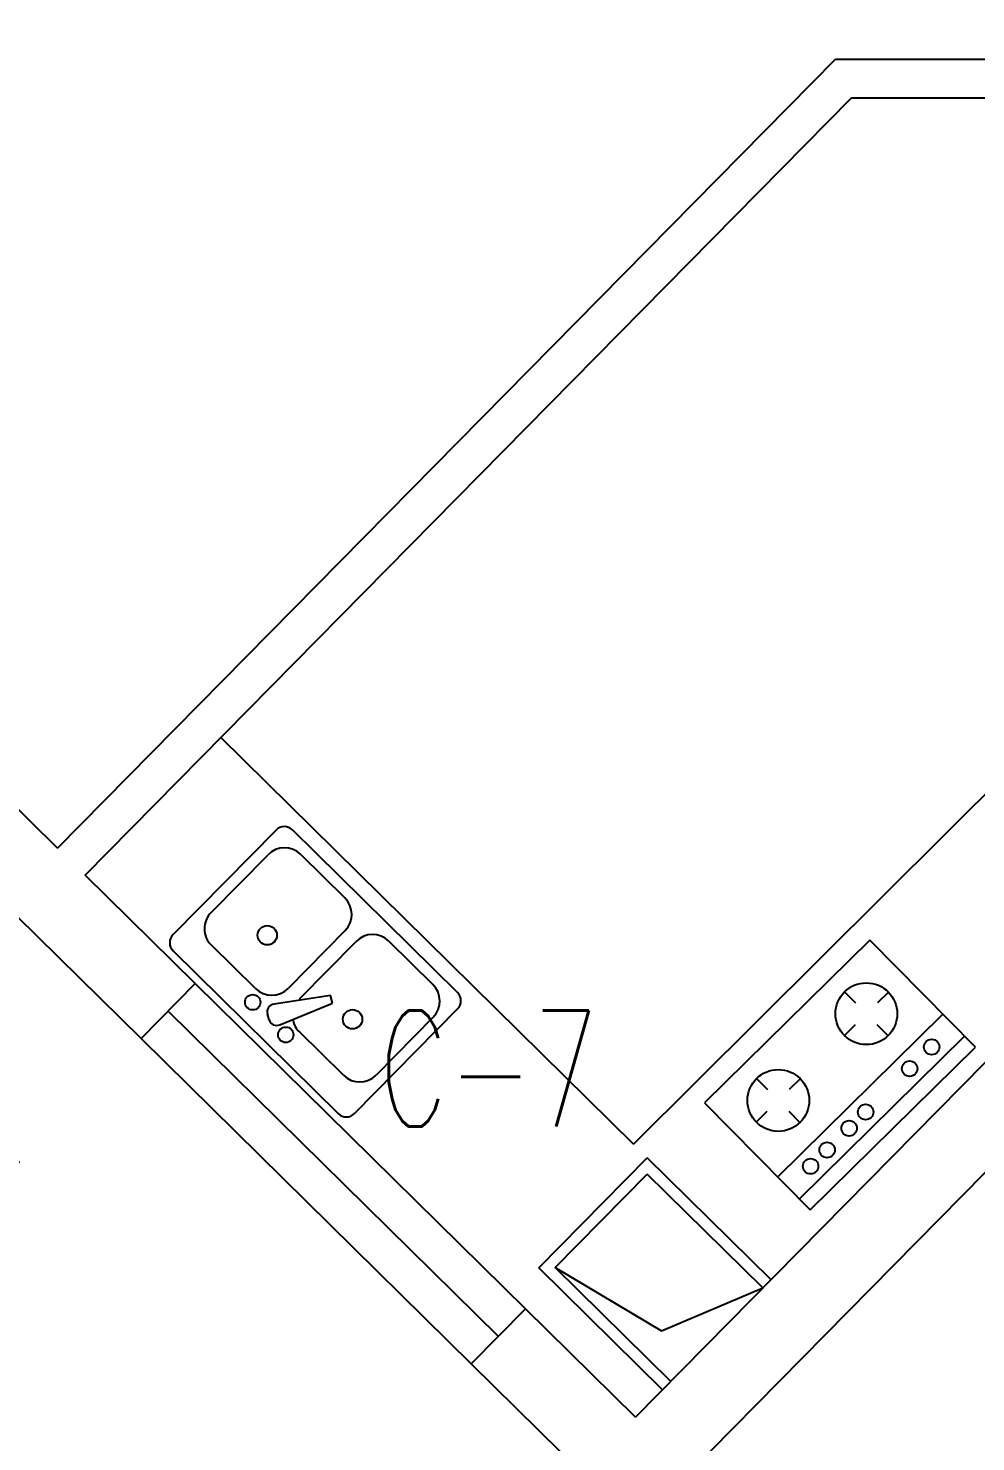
# Model space of a CAD drawing. Extents: x -357449 to -117302, y 127569 to 244935.
# Drawn here: x -339804 to -337351, y 171290 to 174951 of the extents above; entities that cross this region are included whole.
import ezdxf

# ---------------------------------------------------------------- set-up
doc = ezdxf.new("R2010")
doc.units = 0
doc.header["$MEASUREMENT"] = 0
doc.layers.get('0').update_dxf_attribs({"linetype": 'CONTINUOUS'})
doc.layers.get('DEFPOINTS').update_dxf_attribs({"linetype": 'CONTINUOUS'})
for name, color, linetype in [('1', 8, 'CONTINUOUS'), ('COLUMN', 4, 'CONTINUOUS'), ('F', 31, 'CONTINUOUS'), ('WALL', 1, 'CONTINUOUS'), ('WINDOW', 4, 'CONTINUOUS')]:
    doc.layers.add(name, color=color, linetype=linetype)
doc.layers.add('AXIS', color=3, linetype='CONTINUOUS', lineweight=9)
doc.styles.add('DIM_FONT', font='SIMPLEX.shx', dxfattribs={"width": 0.8})
doc.styles.add('FS', font='txt.shx', dxfattribs={"width": 0.66, "height": 150, "bigfont": 'fs.shx'})
doc.dimstyles.new('DIMN-200', dxfattribs={"dimtxt": 300, "dimasz": 1, "dimexe": 250, "dimexo": 0, "dimgap": 150, "dimtad": 1, "dimdec": 0, "dimdsep": 46, "dimtxsty": 'DIM_FONT', "dimblk": '_DIMX', "dimcen": 2.5, "dimclrd": 256, "dimclre": 256, "dimclrt": 4, "dimadec": 0, "dimazin": 0, "dimtfac": 1, "dimtdec": 0, "dimtix": 1, "dimtmove": 2, "dimatfit": 3, "dimldrblk": '_DIMX', "dimfxl": 0, "dimtolj": 1, "dimtzin": 0, "dimarcsym": 0})
doc.dimstyles.get("Standard").update_dxf_attribs({"dimtxt": 375, "dimasz": 1, "dimexe": 150, "dimexo": 0, "dimgap": 200, "dimtad": 1, "dimdec": 0, "dimzin": 0, "dimdsep": 46, "dimtxsty": 'DIM_FONT', "dimblk1": '_DIMX', "dimblk2": '_DIMX', "dimsah": 1, "dimcen": 200, "dimclrd": 256, "dimclre": 256, "dimclrt": 4, "dimadec": 0, "dimazin": 0, "dimtfac": 1, "dimtdec": 0, "dimtix": 1, "dimtmove": 2, "dimatfit": 3, "dimldrblk": '_DIMX', "dimfxl": 0, "dimtolj": 1, "dimtzin": 0, "dimarcsym": 0})

# ---------------------------------------------------------------- blocks, each defined once
blk = doc.blocks.new('_DIMX')
blk.add_line((-150, 0), (150, 0))
at = {"const_width": 50}
blk.add_lwpolyline([(-70, -70), (70, 70)], dxfattribs=at)
blk = doc.blocks.new('*D1098')
at = {"linetype": 'ByBlock'}
for p, q in [((-319648.9, 213002.7), (-321017.6, 211613.7)), ((-320911.6, 211719.9), (-317244.7, 208106.6)), ((-315980.6, 209388), (-317349.3, 207999))]:
    blk.add_line(p, q, dxfattribs=at)
at = {"layer": 'DEFPOINTS', "color": 0, "linetype": 'ByBlock'}
for p in [(-319648.9, 213002.7), (-315980.6, 209388), (-317244, 208105.9)]:
    blk.add_point(p, dxfattribs=at)
at = {"linetype": 'ByBlock'}
for p, rotation in [((-320912.3, 211720.6), 135.4212849041556), ((-317244, 208105.9), 315.4212849041556)]:
    blk.add_blockref('_DIMX', p, dxfattribs=dict(at, rotation=rotation))
at = {"color": 4, "linetype": 'ByBlock', "insert": (-318885.1, 210109.1), "char_height": 250, "attachment_point": 5, "rotation": 315.4213, "style": 'DIM_FONT'}
blk.add_mtext('\\A1;5150', dxfattribs=at)
blk = doc.blocks.new('*D843')
at = {"linetype": 'ByBlock'}
for p, q in [((-327270.3, 220512.9), (-329147.4, 218608)), ((-329041.4, 218714.2), (-315972, 205835.5)), ((-314199.5, 207632.8), (-316076.5, 205728))]:
    blk.add_line(p, q, dxfattribs=at)
at = {"layer": 'DEFPOINTS', "color": 0, "linetype": 'ByBlock'}
for p in [(-327270.3, 220512.9), (-314199.5, 207632.8), (-315971.3, 205834.8)]:
    blk.add_point(p, dxfattribs=at)
at = {"linetype": 'ByBlock'}
for p, rotation in [((-329042.1, 218714.9), 135.4212849045239), ((-315971.3, 205834.8), 315.4212849045239)]:
    blk.add_blockref('_DIMX', p, dxfattribs=dict(at, rotation=rotation))
at = {"color": 4, "linetype": 'ByBlock', "insert": (-322313.7, 212470.7), "char_height": 250, "attachment_point": 5, "rotation": 315.4213, "style": 'DIM_FONT'}
blk.add_mtext('\\A1;18351', dxfattribs=at)
blk = doc.blocks.new('A$C54757736')
for p, q in [((630, 440), (30, 440)), ((0, 410), (0, 30)), ((660, 30), (660, 410)), ((299.3, 382.4), (241.3, 246.4)), ((328, 392.7), (342, 384.6)), ((90, 360), (250, 360)), ((258.7, 236.4), (347.4, 354.6)), ((410, 360), (570, 360)), ((30, 90), (30, 300)), ((310, 299.2), (310, 90)), ((350, 90), (350, 300)), ((630, 300), (630, 90)), ((241.3, 246.4), (258.7, 236.4)), ((250, 30), (90, 30)), ((570, 30), (410, 30)), ((30, 0), (630, 0))]:
    blk.add_line(p, q)
for centre, radius in [((270, 390), 20), ((390, 390), 20), ((175, 240), 25), ((485, 240), 25)]:
    blk.add_circle(centre, radius)
for centre, radius, start, end in [((30, 410), 30, 90, 180), ((630, 410), 30, 360, 90), ((318, 375.4), 20, 60, 159.4623), ((332, 367.3), 20, 320.5377, 60), ((90, 300), 60, 90, 180), ((250, 300), 60, 56.607, 90), ((410, 300), 60, 90, 180), ((570, 300), 60, 360, 90), ((90, 90), 60, 180, 270), ((250, 90), 60, 270, 360), ((410, 90), 60, 180, 270), ((570, 90), 60, 270, 360), ((30, 30), 30, 180, 270), ((630, 30), 30, 270, 360)]:
    blk.add_arc(centre, radius, start, end)
blk = doc.blocks.new('*D858')
at = {"linetype": 'ByBlock'}
for p, q in [((-317191.5, 210581.2), (-317998.7, 209762.1)), ((-317892.7, 209868.2), (-317039.3, 209027.3)), ((-316336.7, 209738.9), (-317143.9, 208919.8))]:
    blk.add_line(p, q, dxfattribs=at)
at = {"layer": 'DEFPOINTS', "color": 0, "linetype": 'ByBlock'}
for p in [(-317191.5, 210581.2), (-316336.7, 209738.9), (-317038.6, 209026.6)]:
    blk.add_point(p, dxfattribs=at)
at = {"linetype": 'ByBlock'}
for p, rotation in [((-317893.4, 209868.9), 135.4212849041686), ((-317038.6, 209026.6), 315.4212849041686)]:
    blk.add_blockref('_DIMX', p, dxfattribs=dict(at, rotation=rotation))
at = {"color": 4, "linetype": 'ByBlock', "insert": (-317273, 209643.6), "char_height": 250, "attachment_point": 5, "rotation": 315.4213, "style": 'DIM_FONT'}
blk.add_mtext('\\A1;1200', dxfattribs=at)
blk = doc.blocks.new('A$C58910DAE')
for p, q in [((0, 600), (0, 0)), ((389.6, 600), (0, 600)), ((269.6, 0), (269.6, 600)), ((349.6, 0), (349.6, 600)), ((389.6, 0), (389.6, 600)), ((129.6, 540), (129.6, 500)), ((49.6, 460), (89.6, 460)), ((209.6, 460), (169.6, 460)), ((129.6, 380), (129.6, 420)), ((129.6, 220), (129.6, 180)), ((49.6, 140), (89.6, 140)), ((209.6, 140), (169.6, 140)), ((129.6, 60), (129.6, 100)), ((0, 0), (389.6, 0))]:
    blk.add_line(p, q)
for centre, radius in [((129.6, 460), 80), ((309.6, 520), 20), ((309.6, 440), 20), ((309.6, 280), 20), ((129.6, 140), 80), ((309.6, 220), 20), ((309.6, 140), 20), ((309.6, 80), 20)]:
    blk.add_circle(centre, radius)

msp = doc.modelspace()

# ---------------------------------------------------------------- linework, layer by layer
at = {"layer": '1'}
for p, q in [((-338237.3, 172060.99), (-339305.73, 173113.83)), ((-338237.3, 172060.99), (-337240.67, 173053.39)), ((-338482.44, 171740.98), (-338201.68, 172025.9)), ((-337881.15, 171710.05), (-338201.68, 172025.9)), ((-338440.01, 171741.3), (-338201.37, 171983.47)), ((-337902.21, 171688.68), (-338201.37, 171983.47)), ((-338161.91, 171425.13), (-338482.44, 171740.98)), ((-338140.85, 171446.5), (-338440.01, 171741.3))]:
    msp.add_line(p, q, dxfattribs=at)
msp.add_lwpolyline([(-338440.01, 171741.3), (-338165.05, 171577.63), (-337902.21, 171688.68)], dxfattribs=at)
at = {"layer": 'COLUMN'}
for p, q in [((-339371.76, 172476.93), (-338517.01, 171634.66)), ((-339441.95, 172405.7), (-338587.2, 171563.43)), ((-339512.14, 172334.47), (-338657.39, 171492.2))]:
    msp.add_line(p, q, dxfattribs=at)
at = {"layer": 'WALL'}
for p, q in [((-339727.9, 172827.87), (-337714.56, 174871.04)), ((-337714.56, 174871.04), (-337235.83, 174871.04)), ((-339656.67, 172757.68), (-337672.7, 174771.04)), ((-337672.7, 174771.04), (-337235.83, 174771.04)), ((-338232.1, 171353.91), (-336339.36, 173274.69)), ((-338230.02, 171071.07), (-336139.36, 173192.7)), ((-339727.9, 172827.87), (-339870.36, 172968.25)), ((-340010.74, 172825.79), (-339512.14, 172334.47)), ((-339371.76, 172476.93), (-339656.67, 172757.68)), ((-339371.76, 172476.93), (-339512.14, 172334.47)), ((-338517.01, 171634.66), (-338657.39, 171492.2)), ((-338232.1, 171353.91), (-338517.01, 171634.66)), ((-338657.39, 171492.2), (-338230.02, 171071.07))]:
    msp.add_line(p, q, dxfattribs=at)

# ---------------------------------------------------------------- block references
at = {"layer": '1'}
for name, p, rotation in [('A$C54757736', (-338671.38, 172432.58), 135.4212849), ('A$C58910DAE', (-338052.96, 172168.22), 314.5787151)]:
    msp.add_blockref(name, p, dxfattribs=dict(at, rotation=rotation))

# ---------------------------------------------------------------- texts
at = {"layer": 'F', "style": 'FS', "width": 0.66}
msp.add_text('C-7', height=300, dxfattribs=at).set_placement((-338895.79, 172106.88))

# ---------------------------------------------------------------- dimensions: what is measured, and where the dimension line sits
at = {"layer": 'AXIS'}
for p1, p2, distance, picture, middle in [((-349905.83, 181946.69), (-336834.95, 169066.63), -2524.33, '*D843', (-344949.17, 173904.49)), ((-339826.97, 172014.97), (-338972.23, 171172.7), -1000, '*D858', (-339908.47, 171077.43))]:
    dim = msp.add_aligned_dim(p1=p1, p2=p2, distance=distance, dimstyle='DIMN-200', override={"dimtxt": 250, "dimexe": 150, "dimzin": 0, "dimblk1": '_DIMX', "dimblk2": '_DIMX', "dimsah": 1, "dimcen": 200}, dxfattribs=at)
    dim.commit()
    dim.dimension.update_dxf_attribs({"geometry": picture, "text_midpoint": middle, "insert": (-22635.49, -38566.22)})
at = {"layer": 'WINDOW'}
dim = msp.add_aligned_dim(p1=(-342284.36, 174436.49), p2=(-338616.08, 170821.76), distance=-1800, dimstyle='Standard', override={"dimtxt": 250, "dimgap": 150, "dimblk": '_DIMX'}, dxfattribs=at)
dim.commit()
dim.dimension.update_dxf_attribs({"geometry": '*D1098', "text_midpoint": (-341520.6, 171542.89), "insert": (-22635.49, -38566.22)})

doc.saveas('drawing.dxf')
